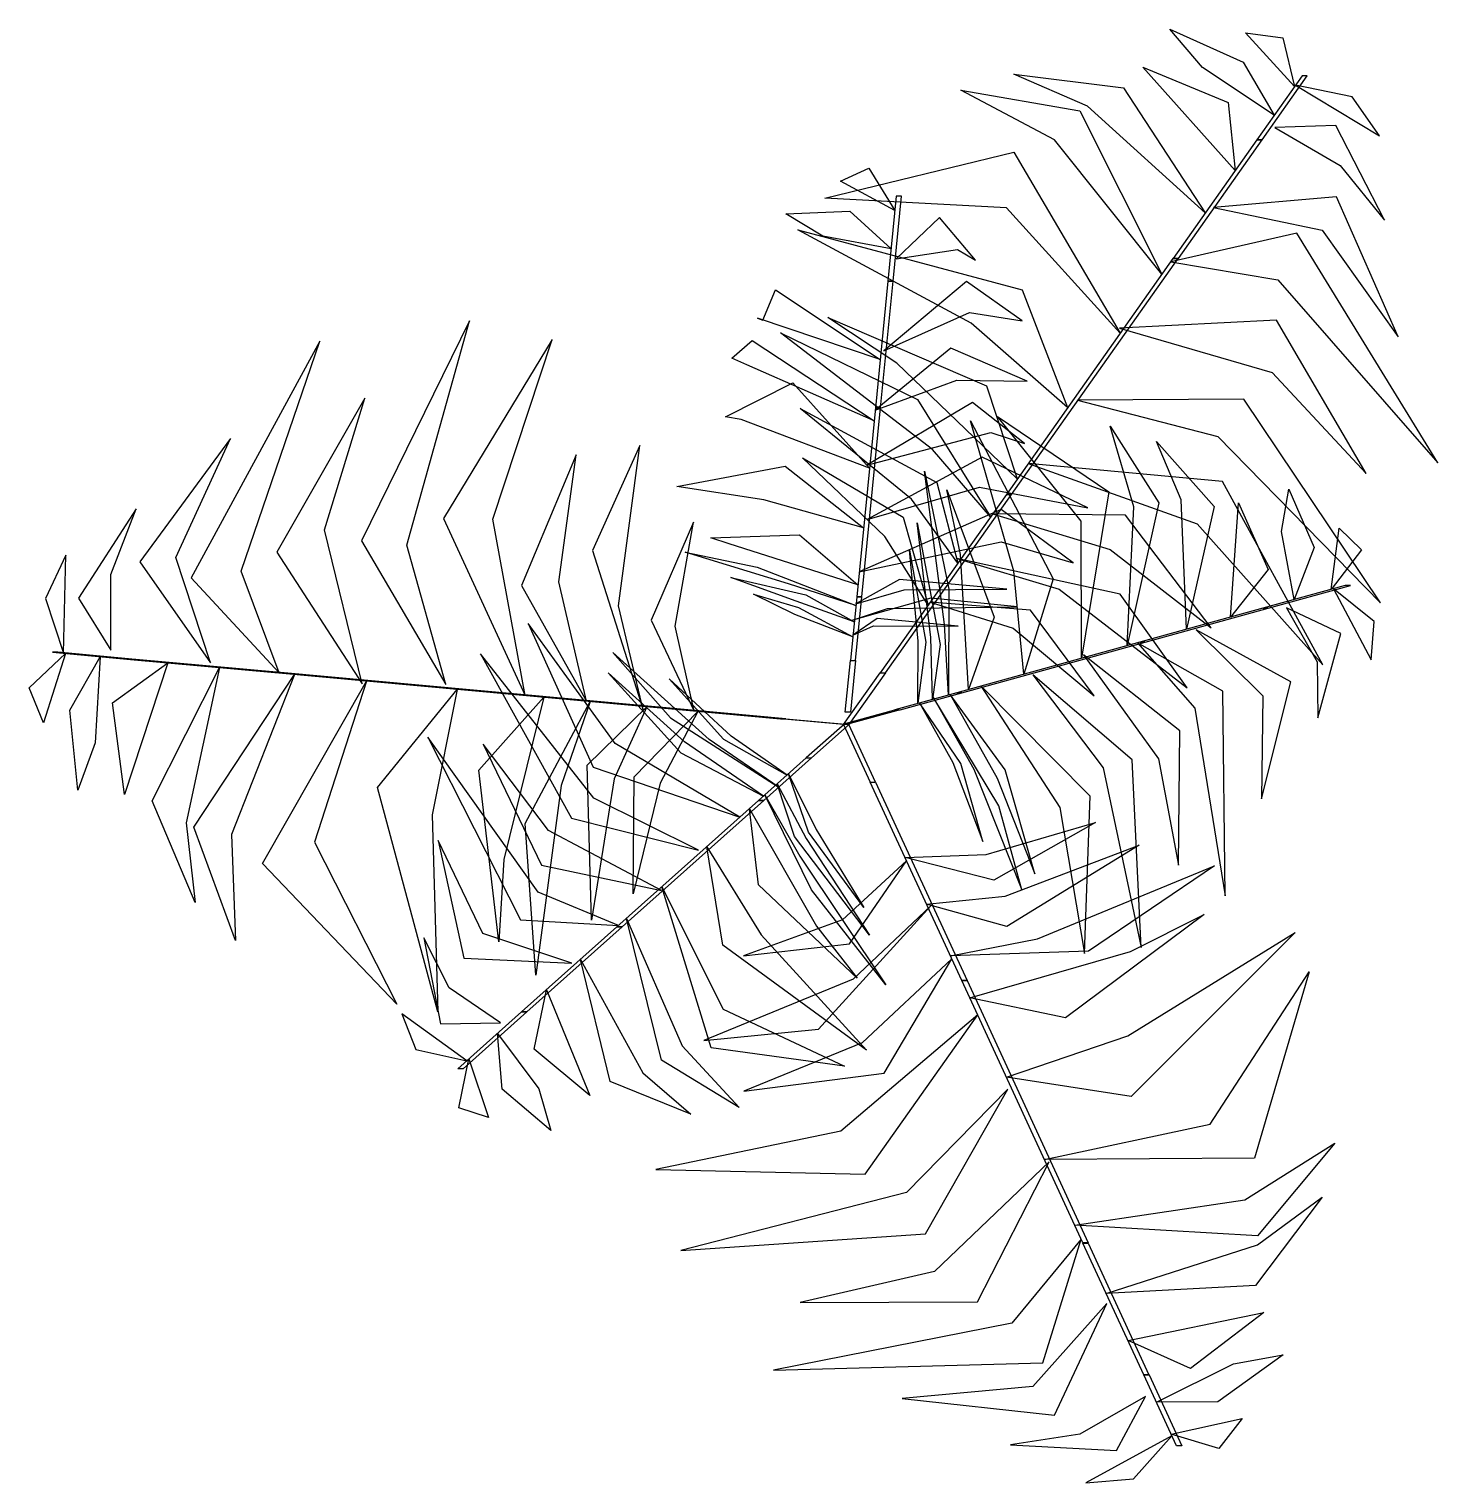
# Model space of a CAD drawing. Extents: x -2.31 to 1.66, y -2.13 to 1.96.
import ezdxf

# ---------------------------------------------------------------- set-up
doc = ezdxf.new("R2010")
doc.units = 0
doc.header["$MEASUREMENT"] = 0
doc.layers.get('0').update_dxf_attribs({"linetype": 'CONTINUOUS'})
doc.layers.add('LSTREEDC', color=3, linetype='CONTINUOUS')

# ---------------------------------------------------------------- blocks, each defined once
blk = doc.blocks.new('A3E24B')
at = {"color": 64, "linetype": 'CONTINUOUS'}
for points in [[(0.25298, 0.3562, 0.29067), (0.21085, 0.3841, 0.2796), (0.19177, 0.40664, 0.26506), (0.23478, 0.38723, 0.26765)], [(0.26482, 0.37296, 0.27015), (0.23608, 0.40445, 0.25063), (0.25809, 0.40144, 0.2453)], [(0.23004, 0.32371, 0.3183), (0.17603, 0.38435, 0.29435), (0.22595, 0.36362, 0.29907)], [(0.21251, 0.29889, 0.33247), (0.14353, 0.36139, 0.30925), (0.10037, 0.38017, 0.30474), (0.1647, 0.37216, 0.30161)], [(0.18709, 0.2629, 0.34635), (0.12423, 0.34177, 0.33167), (0.06928, 0.37075, 0.32006), (0.13897, 0.35878, 0.33402)], [(0.26547, 0.37384, 0.26805), (0.31467, 0.34397, 0.24975), (0.2986, 0.36692, 0.24684)], [(0.25326, 0.34886, 0.29439), (0.29162, 0.32673, 0.27934), (0.3175, 0.2946, 0.28076), (0.28915, 0.35012, 0.26553)], [(0.16264, 0.22829, 0.34264), (0.09605, 0.30186, 0.32739), (-0.01032, 0.30759, 0.30647), (0.10038, 0.33448, 0.32724)], [(0.21747, 0.30203, 0.32872), (0.28114, 0.28882, 0.30502), (0.32556, 0.22613, 0.30286), (0.28948, 0.30832, 0.29622)], [(0.13187, 0.18472, 0.33797), (0.07543, 0.23423, 0.32545), (-0.02621, 0.28894, 0.30394), (0.10525, 0.25381, 0.33066)], [(0.19232, 0.27027, 0.34642), (0.25511, 0.25965, 0.33867), (0.34889, 0.15238, 0.31122), (0.26629, 0.28702, 0.34237)], [(-0.23252, 0.02242, 0.33746), (-0.25529, 0.10418, 0.32605), (-0.21854, 0.23567, 0.30013), (-0.28185, 0.10662, 0.32839)], [(0.10239, 0.14298, 0.3335), (0.03177, 0.21086, 0.31765), (-0.00854, 0.23749, 0.30897), (0.08443, 0.19743, 0.32833)], [(0.16236, 0.23127, 0.34247), (0.25167, 0.20524, 0.32955), (0.30677, 0.14615, 0.3141), (0.25439, 0.23599, 0.33463)], [(-0.33024, 0.02915, 0.34642), (-0.35244, 0.08883, 0.33867), (-0.30643, 0.22368, 0.31122), (-0.38174, 0.08484, 0.34237)], [(-0.18603, 0.01594, 0.33375), (-0.2049, 0.11936, 0.31829), (-0.17015, 0.22456, 0.297), (-0.23386, 0.11979, 0.32121)], [(0.08668, 0.12074, 0.31667), (0.05262, 0.16008, 0.31656), (-0.0363, 0.22852, 0.29321), (0.04382, 0.18948, 0.32948)], [(-0.28149, 0.0227, 0.34247), (-0.30361, 0.11306, 0.32955), (-0.27998, 0.19033, 0.3141), (-0.33159, 0.10004, 0.33463)], [(0.13763, 0.189, 0.33746), (0.21983, 0.16784, 0.32605), (0.31532, 0.07027, 0.30013), (0.23521, 0.18962, 0.32839)], [(0.06749, 0.09357, 0.28341), (0.04033, 0.13114, 0.28749), (-0.02483, 0.18411, 0.27227), (0.05529, 0.14079, 0.30566)], [(-0.37033, 0.03504, 0.32872), (-0.39072, 0.09679, 0.30502), (-0.35864, 0.1666, 0.30286), (-0.41178, 0.09427, 0.29622)], [(-0.11682, 0.00762, 0.28474), (-0.13129, 0.06858, 0.2899), (-0.11873, 0.16244, 0.26236), (-0.14657, 0.10091, 0.30039)], [(-0.15001, 0.01264, 0.31776), (-0.16635, 0.08267, 0.3234), (-0.15614, 0.15696, 0.30132), (-0.18824, 0.08047, 0.34604)], [(0.05014, 0.069, 0.25333), (0.02481, 0.10918, 0.2606), (-0.02346, 0.1553, 0.25396), (0.03555, 0.12053, 0.27662)], [(0.10877, 0.15198, 0.33375), (0.20778, 0.11661, 0.31829), (0.2815, 0.03391, 0.297), (0.22263, 0.14148, 0.32121)], [(-0.42878, 0.04263, 0.29439), (-0.42879, 0.08692, 0.27934), (-0.4139, 0.12539, 0.28076), (-0.44781, 0.07307, 0.26553)], [(0.0879, 0.12244, 0.31776), (0.15673, 0.10157, 0.3234), (0.21596, 0.05558, 0.30132), (0.16577, 0.12163, 0.34604)], [(-0.08694, 0.00686, 0.25442), (-0.09805, 0.05662, 0.25792), (-0.08739, 0.11751, 0.2375), (-0.11222, 0.06015, 0.2718)], [(-0.45651, 0.04071, 0.26805), (-0.45524, 0.09825, 0.24975), (-0.46709, 0.07286, 0.24684)], [(0.06696, 0.09621, 0.28474), (0.12699, 0.07825, 0.2899), (0.202, 0.02044, 0.26236), (0.16263, 0.07533, 0.30039)], [(0.05136, 0.0707, 0.25442), (0.10002, 0.05545, 0.25792), (0.14742, 0.01577, 0.2375), (0.11015, 0.06595, 0.2718)], [(-0.45543, 0.04059, 0.27015), (-0.46833, -0.00004, 0.25063), (-0.47673, 0.02052, 0.2453)], [(-0.43499, 0.03872, 0.29067), (-0.43809, -0.01172, 0.2796), (-0.44807, -0.03951, 0.26506), (-0.45276, 0.00744, 0.26765)], [(-0.39538, 0.03509, 0.3183), (-0.42089, -0.042, 0.29435), (-0.4279, 0.01159, 0.29907)], [(-0.36513, 0.03232, 0.33247), (-0.38476, -0.05867, 0.30925), (-0.37945, -0.10543, 0.30474), (-0.40467, -0.04571, 0.30161)], [(-0.32124, 0.0283, 0.34635), (-0.35812, -0.06557, 0.33167), (-0.35574, -0.12765, 0.32006), (-0.38022, -0.06132, 0.33402)], [(-0.27905, 0.02443, 0.34264), (-0.30947, -0.07002, 0.32739), (-0.26124, -0.16501, 0.30647), (-0.33989, -0.08258, 0.32724)], [(-0.22593, 0.01957, 0.33797), (-0.24058, -0.05406, 0.32545), (-0.23715, -0.16944, 0.30394), (-0.27245, -0.03803, 0.33066)], [(-0.17505, 0.01491, 0.3335), (-0.19852, -0.08019, 0.31765), (-0.20143, -0.12842, 0.30897), (-0.21321, -0.02787, 0.32833)], [(-0.14792, 0.01242, 0.31667), (-0.16497, -0.03674, 0.31656), (-0.17978, -0.14797, 0.29321), (-0.18603, -0.05906, 0.32948)], [(-0.1148, 0.00939, 0.28341), (-0.13376, -0.03292, 0.28749), (-0.14705, -0.11583, 0.27227), (-0.1496, -0.02479, 0.30566)], [(-0.08485, 0.00665, 0.25333), (-0.10698, -0.03537, 0.2606), (-0.12279, -0.10024, 0.25396), (-0.12219, -0.03175, 0.27662)], [(0.03665, -0.07908, 0.25333), (0.0841, -0.07724, 0.2606), (0.14818, -0.05849, 0.25396), (0.08857, -0.09221, 0.27662)], [(0.04925, -0.10639, 0.28341), (0.09537, -0.10166, 0.28749), (0.17381, -0.07171, 0.27227), (0.09624, -0.11943, 0.30566)], [(0.0375, -0.08099, 0.25442), (-0.00004, -0.1155, 0.25792), (-0.05809, -0.13671, 0.2375), (0.004, -0.12953, 0.2718)], [(0.06318, -0.13659, 0.31667), (0.11428, -0.12677, 0.31656), (0.21801, -0.08398, 0.29321), (0.14414, -0.13385, 0.32948)], [(0.05179, -0.10725, 0.28474), (0.00623, -0.15026, 0.2899), (-0.08134, -0.18631, 0.26236), (-0.01412, -0.17966, 0.30039)], [(0.07459, -0.16132, 0.3335), (0.16868, -0.1341, 0.31765), (0.2119, -0.1125, 0.30897), (0.13072, -0.17299, 0.32833)], [(0.09599, -0.20772, 0.33797), (0.16709, -0.18359, 0.32545), (0.26529, -0.12293, 0.30394), (0.16914, -0.21921, 0.33066)], [(0.06404, -0.1385, 0.31776), (0.01155, -0.18768, 0.3234), (-0.05789, -0.21597, 0.30132), (0.0244, -0.20553, 0.34604)], [(0.11834, -0.25615, 0.34264), (0.21535, -0.23527, 0.32739), (0.2735, -0.14601, 0.30647), (0.24143, -0.25533, 0.32724)], [(0.07919, -0.17134, 0.33375), (-0.00095, -0.2394, 0.31829), (-0.10943, -0.2619, 0.297), (0.01317, -0.26469, 0.32121)], [(0.09682, -0.21485, 0.33746), (0.0374, -0.27545, 0.32605), (-0.09485, -0.30937, 0.30013), (0.04857, -0.29967, 0.32839)], [(0.13609, -0.29463, 0.34635), (0.23582, -0.27963, 0.33167), (0.28839, -0.24653, 0.32006), (0.24319, -0.3009, 0.33402)], [(0.12106, -0.2574, 0.34247), (0.05386, -0.32173, 0.32955), (-0.02486, -0.3399, 0.3141), (0.07914, -0.33946, 0.33463)], [(0.15455, -0.33464, 0.33247), (0.24317, -0.30615, 0.30925), (0.28101, -0.27817, 0.30474), (0.2419, -0.32987, 0.30161)], [(0.13985, -0.30284, 0.34642), (0.09926, -0.35191, 0.33867), (-0.04052, -0.37949, 0.31122), (0.11737, -0.37528, 0.34237)], [(0.15479, -0.34051, 0.32872), (0.11151, -0.38904, 0.30502), (0.03501, -0.39617, 0.30286), (0.12423, -0.40602, 0.29622)], [(0.16728, -0.36223, 0.3183), (0.2468, -0.34578, 0.29435), (0.20389, -0.37864, 0.29907)], [(0.18394, -0.39835, 0.29067), (0.22917, -0.3758, 0.2796), (0.25823, -0.37055, 0.26506), (0.21992, -0.3981, 0.26765)], [(0.17745, -0.39492, 0.29439), (0.1391, -0.41707, 0.27934), (0.09833, -0.42342, 0.28076), (0.1606, -0.42663, 0.26553)], [(0.19254, -0.41698, 0.27015), (0.23418, -0.40784, 0.25063), (0.22057, -0.42539, 0.2453)], [(0.19297, -0.41798, 0.26805), (0.14251, -0.44565, 0.24975), (0.17042, -0.44321, 0.24684)]]:
    blk.add_3dface(points, dxfattribs=at)
at = {"color": 72, "linetype": 'CONTINUOUS'}
for points in [[(0.24282, 0.34174, 0.30767), (0.2459, 0.34174, 0.30767), (0.27234, 0.37916, 0.26185), (0.26926, 0.37916, 0.26185)], [(0.19372, 0.27222, 0.34716), (0.1968, 0.27222, 0.34716), (0.24586, 0.34167, 0.30751), (0.24278, 0.34167, 0.30751)], [(0.02655, 0.25893, 0.61365), (0.02963, 0.25893, 0.61365), (0.03455, 0.30876, 0.60023), (0.03147, 0.30876, 0.60023)], [(0.09598, 0.13383, 0.33204), (0.09906, 0.13383, 0.33204), (0.19669, 0.27207, 0.34685), (0.19362, 0.27207, 0.34685)], [(0.01921, 0.18452, 0.60696), (0.02229, 0.18452, 0.60696), (0.02963, 0.25894, 0.6135), (0.02655, 0.25894, 0.6135)], [(0.00827, 0.07373, 0.52872), (0.01135, 0.07373, 0.52872), (0.02229, 0.18452, 0.60667), (0.01921, 0.18452, 0.60667)], [(0.14, 0.03781, 0.47759), (0.13976, 0.1181, 0.4757), (0.09079, 0.17944, 0.43853), (0.15604, 0.13527, 0.48725)], [(0.10617, 0.02848, 0.45302), (0.10039, 0.08884, 0.4475), (0.075, 0.17693, 0.42702), (0.12333, 0.08433, 0.46439)], [(0.16687, 0.04522, 0.49711), (0.17074, 0.12665, 0.4982), (0.15676, 0.17391, 0.48695), (0.18527, 0.12881, 0.50879)], [(0.20165, 0.05481, 0.50512), (0.19847, 0.13061, 0.49353), (0.18403, 0.16487, 0.48659), (0.21781, 0.12674, 0.49665)], [(0.06207, 0.01632, 0.40693), (0.05971, 0.05759, 0.41185), (0.04795, 0.14738, 0.39751), (0.06224, 0.07832, 0.42837)], [(0.07377, 0.01954, 0.42949), (0.06911, 0.09862, 0.42438), (0.06118, 0.13651, 0.41777), (0.08875, 0.06191, 0.43955)], [(0.26463, 0.07217, 0.50423), (0.25714, 0.11203, 0.49595), (0.26161, 0.13698, 0.48884), (0.27645, 0.10263, 0.49422)], [(0.02209, 0.02923, 0.20399), (0.02517, 0.02923, 0.20399), (0.09907, 0.13385, 0.33208), (0.09599, 0.13385, 0.33208)], [(0.22741, 0.06191, 0.50746), (0.23209, 0.12884, 0.49821), (0.24941, 0.08986, 0.50623)], [(0.05268, 0.01373, 0.37058), (0.05181, 0.04989, 0.37942), (0.04365, 0.11716, 0.37114), (0.05725, 0.04587, 0.39861)], [(0.28625, 0.07814, 0.49822), (0.29102, 0.11401, 0.48835), (0.30411, 0.10126, 0.48875)], [(0.04419, 0.01139, 0.33772), (0.04422, 0.04779, 0.35003), (0.0393, 0.10124, 0.34936), (0.04885, 0.04723, 0.36732)], [(0.24628, 0.06708, 0.50894), (0.24936, 0.06708, 0.50894), (0.29763, 0.08039, 0.49552), (0.29455, 0.08039, 0.49552)], [(0.28779, 0.07854, 0.4972), (0.30972, 0.03695, 0.48611), (0.31156, 0.05933, 0.48789)], [(0.00459, 0.03641, 0.38877), (0.00767, 0.03641, 0.38877), (0.01135, 0.07373, 0.52875), (0.00827, 0.07373, 0.52875)], [(0.1742, 0.0472, 0.50225), (0.17728, 0.0472, 0.50225), (0.24937, 0.06708, 0.50879), (0.24629, 0.06708, 0.50879)], [(0.26025, 0.06727, 0.50447), (0.27814, 0.0356, 0.49566), (0.27847, 0.00277, 0.49212), (0.29197, 0.0523, 0.49317)], [(-0.0602, -0.05543, 0.43407), (-0.13333, -0.01209, 0.43465), (-0.18423, 0.05821, 0.4099), (-0.14621, -0.02596, 0.44823)], [(0.2072, 0.05448, 0.5047), (0.24635, 0.01579, 0.49866), (0.2455, -0.04456, 0.48692), (0.26265, 0.02397, 0.50085)], [(0.06688, 0.01761, 0.42401), (0.06996, 0.01761, 0.42401), (0.17728, 0.0472, 0.50196), (0.1742, 0.0472, 0.50196)], [(0.17288, 0.04686, 0.50077), (0.20648, 0.00848, 0.50643), (0.22413, -0.10158, 0.47401), (0.22288, 0.01852, 0.52051)], [(-0.41739, 0.03715, 0.30767), (-0.41431, 0.03715, 0.30767), (-0.45994, 0.04133, 0.26185), (-0.46302, 0.04133, 0.26185)], [(-0.33263, 0.02938, 0.34716), (-0.32955, 0.02938, 0.34716), (-0.41423, 0.03714, 0.30751), (-0.41731, 0.03714, 0.30751)], [(-0.08452, -0.07474, 0.4554), (-0.14575, -0.0443, 0.45955), (-0.21228, 0.04032, 0.43175), (-0.15884, -0.05598, 0.47183)], [(-0.03775, -0.03752, 0.37225), (-0.07816, -0.0099, 0.38381), (-0.13472, 0.04108, 0.36314), (-0.10082, 0.0029, 0.39834)], [(0.00459, 0.03641, 0.38877), (0.00767, 0.03641, 0.38877), (0.00468, 0.00617, 0.21631), (0.00161, 0.00617, 0.21631)], [(0.14117, 0.03975, 0.47839), (0.18507, -0.02115, 0.48154), (0.19684, -0.08354, 0.46425), (0.19763, -0.0048, 0.49573)], [(-0.16391, 0.01393, 0.33204), (-0.16083, 0.01393, 0.33204), (-0.32937, 0.02937, 0.34685), (-0.33245, 0.02937, 0.34685)], [(-0.04627, -0.04301, 0.40852), (-0.09265, -0.0112, 0.4215), (-0.13737, 0.02921, 0.40484), (-0.09483, -0.01763, 0.44582)], [(-0.03243, -0.03066, 0.33931), (-0.0653, -0.00794, 0.34798), (-0.10159, 0.02573, 0.33181), (-0.0698, -0.00958, 0.36336)], [(0.02209, 0.02923, 0.20399), (0.02517, 0.02923, 0.20399), (0.00372, -0.00114, 0.05), (0.00064, -0.00114, 0.05)], [(0.11141, 0.02806, 0.4554), (0.1528, -0.02636, 0.45955), (0.17493, -0.13171, 0.43175), (0.16972, -0.0217, 0.47183)], [(0.03072, 0.00764, 0.28406), (0.0338, 0.00764, 0.28406), (0.06996, 0.01761, 0.42404), (0.06688, 0.01761, 0.42404)], [(0.08105, 0.02153, 0.43407), (0.1274, -0.04973, 0.43465), (0.14185, -0.13531, 0.4099), (0.14509, -0.04301, 0.44823)], [(-0.03638, 0.00225, 0.20399), (-0.0333, 0.00225, 0.20399), (-0.16086, 0.01393, 0.33208), (-0.16394, 0.01393, 0.33208)], [(0.04518, 0.01164, 0.33931), (0.06457, -0.02329, 0.34798), (0.08217, -0.06956, 0.33181), (0.06933, -0.02382, 0.36336)], [(0.05299, 0.01543, 0.37225), (0.07696, -0.02724, 0.38381), (0.10507, -0.09801, 0.36314), (0.09161, -0.04876, 0.39834)], [(0.06306, 0.01657, 0.40852), (0.09053, -0.03249, 0.4215), (0.11271, -0.08854, 0.40484), (0.09533, -0.02769, 0.44582)], [(-0.03638, 0.00225, 0.20399), (-0.0333, 0.00225, 0.20399), (0.00372, -0.00114, 0.05), (0.00064, -0.00114, 0.05)], [(0.03072, 0.00764, 0.28406), (0.0338, 0.00764, 0.28406), (0.00451, -0.00044, 0.11159), (0.00143, -0.00044, 0.11159)], [(-0.13129, -0.11884, 0.50077), (-0.17842, -0.09933, 0.50643), (-0.24303, -0.0085, 0.47401), (-0.18867, -0.1156, 0.52051)], [(-0.02125, -0.02066, 0.28406), (-0.01817, -0.02066, 0.28406), (0.00451, -0.00044, 0.11159), (0.00143, -0.00044, 0.11159)], [(0.01622, -0.0349, 0.20399), (0.0193, -0.0349, 0.20399), (0.00372, -0.00114, 0.05), (0.00064, -0.00114, 0.05)], [(-0.10602, -0.09841, 0.47839), (-0.17236, -0.06328, 0.48154), (-0.21057, -0.01257, 0.46425), (-0.17638, -0.0835, 0.49573)], [(-0.02125, -0.02066, 0.28406), (-0.01817, -0.02066, 0.28406), (-0.04616, -0.04563, 0.42404), (-0.04924, -0.04563, 0.42404)], [(-0.03166, -0.03, 0.33772), (-0.01555, -0.06264, 0.35003), (0.01256, -0.10837, 0.34936), (-0.01994, -0.06419, 0.36732)], [(-0.0455, -0.04234, 0.40693), (-0.02509, -0.07829, 0.41185), (0.02526, -0.15357, 0.39751), (-0.01817, -0.098, 0.42837)], [(-0.03823, -0.03586, 0.37058), (-0.02142, -0.06788, 0.37942), (0.01572, -0.12457, 0.37114), (-0.02808, -0.06669, 0.39861)], [(0.01622, -0.0349, 0.20399), (0.0193, -0.0349, 0.20399), (0.07296, -0.15121, 0.33208), (0.06988, -0.15121, 0.33208)], [(-0.04924, -0.04563, 0.42401), (-0.04616, -0.04563, 0.42401), (-0.12924, -0.11973, 0.50196), (-0.13232, -0.11973, 0.50196)], [(-0.05456, -0.05042, 0.42949), (-0.01532, -0.11923, 0.42438), (0.00858, -0.14969, 0.41777), (-0.0492, -0.09504, 0.43955)], [(-0.15867, -0.14088, 0.5047), (-0.21091, -0.12355, 0.49866), (-0.23691, -0.06908, 0.48692), (-0.2219, -0.13811, 0.50085)], [(-0.07964, -0.07279, 0.45302), (-0.0477, -0.12434, 0.4475), (0.01411, -0.19204, 0.42702), (-0.07026, -0.13046, 0.46439)], [(-0.10583, -0.09615, 0.47759), (-0.07002, -0.16802, 0.4757), (0.00107, -0.20129, 0.43853), (-0.077, -0.19062, 0.48725)], [(-0.12663, -0.1147, 0.49711), (-0.094, -0.18941, 0.4982), (-0.06051, -0.22558, 0.48695), (-0.10606, -0.19779, 0.50879)], [(-0.20055, -0.17586, 0.50447), (-0.23063, -0.1554, 0.49566), (-0.24548, -0.12612, 0.49212), (-0.23563, -0.1765, 0.49317)], [(-0.13232, -0.11973, 0.50225), (-0.12924, -0.11973, 0.50225), (-0.18505, -0.16951, 0.50879), (-0.18813, -0.16951, 0.50879)], [(-0.15355, -0.13872, 0.50512), (-0.1171, -0.20526, 0.49353), (-0.08897, -0.22956, 0.48659), (-0.13615, -0.21036, 0.49665)], [(0.06987, -0.15119, 0.33204), (0.07295, -0.15119, 0.33204), (0.14385, -0.30487, 0.34685), (0.14077, -0.30487, 0.34685)], [(-0.17349, -0.1565, 0.50746), (-0.14802, -0.21857, 0.49821), (-0.18083, -0.19131, 0.50623)], [(-0.18812, -0.1695, 0.50894), (-0.18504, -0.1695, 0.50894), (-0.22241, -0.20283, 0.49552), (-0.22549, -0.20283, 0.49552)], [(-0.22025, -0.19818, 0.4972), (-0.25834, -0.17061, 0.48611), (-0.25007, -0.1915, 0.48789)], [(-0.20231, -0.1822, 0.50423), (-0.17793, -0.21461, 0.49595), (-0.17088, -0.23896, 0.48884), (-0.1994, -0.21474, 0.49422)], [(-0.21905, -0.19713, 0.49822), (-0.20742, -0.2314, 0.48835), (-0.22481, -0.22578, 0.48875)], [(0.14084, -0.30503, 0.34716), (0.14392, -0.30503, 0.34716), (0.17954, -0.38224, 0.30751), (0.17646, -0.38224, 0.30751)], [(0.1765, -0.38231, 0.30767), (0.17958, -0.38231, 0.30767), (0.19877, -0.42392, 0.26185), (0.19569, -0.42392, 0.26185)]]:
    blk.add_3dface(points, dxfattribs=at)
at = {"color": 70, "linetype": 'CONTINUOUS'}
for points in [[(0.03059, 0.3002, 0.60293), (-0.00118, 0.31755, 0.59306), (0.01543, 0.32518, 0.59347)], [(0.02839, 0.27788, 0.60894), (-0.0115, 0.28521, 0.60066), (-0.03318, 0.29835, 0.59355), (0.00421, 0.29986, 0.59893)], [(0.03139, 0.27203, 0.60918), (0.06737, 0.27735, 0.60037), (0.07795, 0.27116, 0.59683), (0.05676, 0.29626, 0.59788)], [(0.02427, 0.21793, 0.60941), (0.07444, 0.24057, 0.60337), (0.10531, 0.23564, 0.59163), (0.07267, 0.25872, 0.60556)], [(0.02197, 0.21287, 0.60984), (-0.04992, 0.23714, 0.59825), (-0.0467, 0.23596, 0.5913), (-0.03936, 0.25379, 0.60136)], [(0.01843, 0.17697, 0.60182), (-0.05618, 0.20983, 0.60292), (-0.06494, 0.21376, 0.59166), (-0.05298, 0.22416, 0.6135)], [(0.01906, 0.18316, 0.60549), (0.06694, 0.20074, 0.61114), (0.10815, 0.20018, 0.57872), (0.06346, 0.21965, 0.62522)], [(0.01569, 0.14923, 0.5823), (-0.05933, 0.17785, 0.58041), (-0.06864, 0.17933, 0.54324), (-0.02913, 0.19921, 0.59197)], [(0.0143, 0.15102, 0.5831), (0.0869, 0.17012, 0.58625), (0.10667, 0.16365, 0.56896), (0.07616, 0.18771, 0.60044)], [(0.01451, 0.11904, 0.56011), (0.08018, 0.13813, 0.56426), (0.14375, 0.12589, 0.53646), (0.0819, 0.15558, 0.57654)], [(0.01224, 0.11431, 0.55773), (-0.04617, 0.13059, 0.55221), (-0.09712, 0.13854, 0.53173), (-0.03372, 0.15038, 0.5691)], [(0.0097, 0.08836, 0.53878), (0.09286, 0.10602, 0.53936), (0.13523, 0.09373, 0.51461), (0.09294, 0.12494, 0.55294)], [(0.00894, 0.08086, 0.5342), (-0.06653, 0.10491, 0.52909), (-0.07728, 0.10848, 0.52248), (-0.02522, 0.11005, 0.54426)], [(0.00775, 0.06878, 0.51164), (-0.03161, 0.0814, 0.51657), (-0.09217, 0.10004, 0.50223), (-0.05006, 0.09122, 0.53308)], [(0.00679, 0.05909, 0.47529), (-0.02726, 0.07127, 0.48413), (-0.06551, 0.08517, 0.47585), (-0.02156, 0.07489, 0.50332)], [(0.00787, 0.06979, 0.51324), (0.03606, 0.07781, 0.52621), (0.09633, 0.07837, 0.50956), (0.03331, 0.08401, 0.55053)], [(0.00593, 0.05032, 0.44243), (-0.02804, 0.06343, 0.45475), (-0.05221, 0.07539, 0.45407), (-0.02585, 0.06754, 0.47203)], [(0.00532, 0.05999, 0.47696), (0.02628, 0.06703, 0.48852), (0.10243, 0.06784, 0.46786), (0.05163, 0.07297, 0.50305)], [(0.00605, 0.05133, 0.44402), (0.01815, 0.05689, 0.45269), (0.06765, 0.05669, 0.43652), (0.02035, 0.06114, 0.46807)]]:
    blk.add_3dface(points, dxfattribs=at)

msp = doc.modelspace()

# ---------------------------------------------------------------- block references
at = {"layer": 'LSTREEDC', "xscale": 4.8, "yscale": 4.8, "zscale": 3.6}
msp.add_blockref('A3E24B', (-0.0179, 0.0055, -0.18), dxfattribs=at)

doc.saveas('drawing.dxf')
